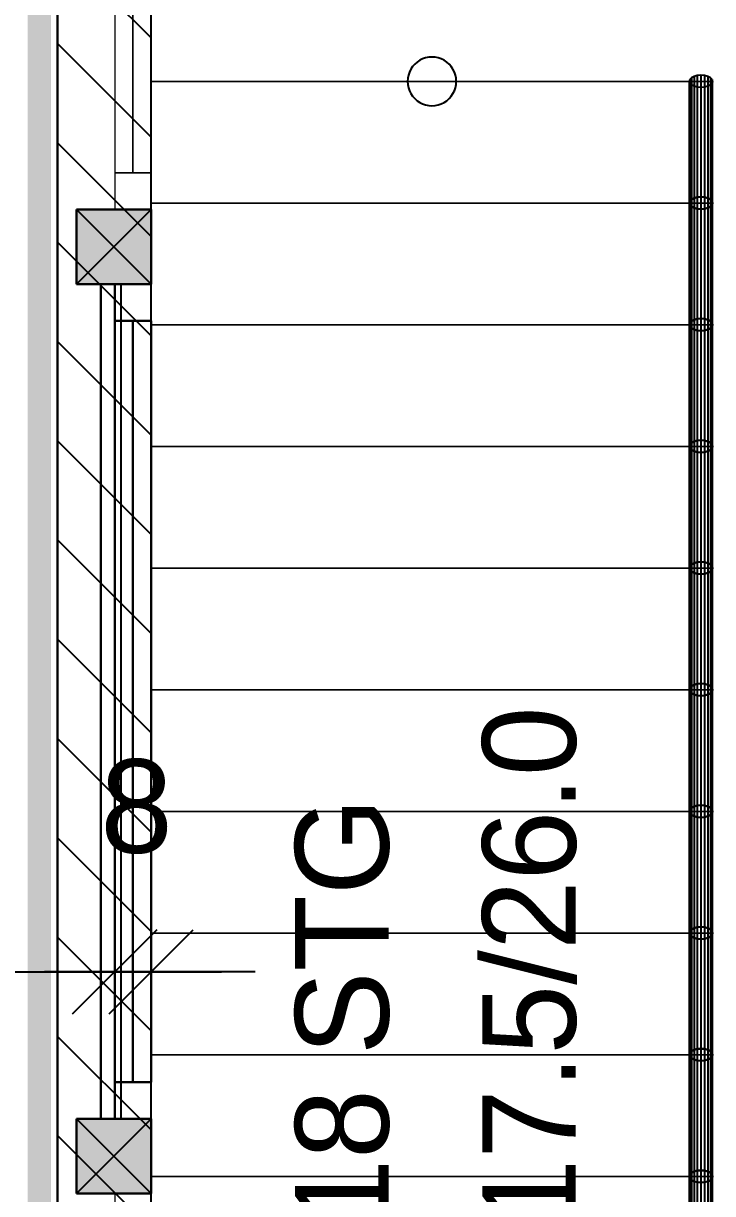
# Model space of a CAD drawing. Extents: x 0 to 756, y -25 to 420.
# Drawn here: x 210.8 to 240.3, y 189.8 to 239.8 of the extents above; entities that cross this region are included whole.
import ezdxf

# ---------------------------------------------------------------- set-up
doc = ezdxf.new("R2010")
doc.units = 0
doc.layers.get('0').update_dxf_attribs({"lineweight": 25})
doc.layers.get('DEFPOINTS').update_dxf_attribs({"lineweight": 25})
doc.layers.add('A_Geschossdecke', color=7, linetype='Continuous', lineweight=25, true_color=0x008080)
for name, color, linetype, lineweight in [('A_Innenwand', 7, 'Continuous', 25), ('FENSTER', 7, 'Continuous', 13), ('FENSTERBANK', 7, 'Continuous', 13), ('H_Heizung', 7, 'Continuous', 25), ('ST_TZE_HOLZ', 7, 'Continuous', 13), ('Standard', 7, 'Continuous', 25), ('TREPPE', 7, 'Continuous', 13), ('WAND_HOLZ_TRAGEND', 7, 'Continuous', 13)]:
    doc.layers.add(name, color=color, linetype=linetype, lineweight=lineweight)
doc.styles.get("Standard").update_dxf_attribs({"font": 'arial.ttf'})

# ---------------------------------------------------------------- blocks, each defined once
blk = doc.blocks.new('Referenz-A0T78OQ1OY')
at = {"layer": 'DEFPOINTS', "color": 0, "linetype": 'Continuous', "lineweight": -2, "ltscale": 0.25}
for p, q in [((216.279, 237.333), (216.279, 237.333)), ((240.279, 237.333), (240.279, 237.333)), ((240.279, 237.333), (240.279, 237.333)), ((240.279, 237.333), (240.279, 237.333)), ((240.279, 237.333), (240.279, 237.333)), ((214.719, 199.275), (214.719, 199.275)), ((214.719, 189.799), (214.719, 189.799)), ((214.719, 189.799), (214.719, 189.799))]:
    blk.add_line(p, q, dxfattribs=at)
at = {"layer": 'DEFPOINTS', "color": 0, "linetype": 'Continuous', "lineweight": 18, "ltscale": 0.18}
for p, q in [((216.279, 231.865), (216.279, 231.865)), ((216.279, 231.865), (216.279, 231.865)), ((216.279, 228.665), (216.279, 228.665)), ((216.279, 228.665), (216.279, 228.665)), ((216.279, 192.999), (216.279, 192.999)), ((216.279, 192.999), (216.279, 192.999)), ((216.279, 189.799), (216.279, 189.799)), ((216.279, 189.799), (216.279, 189.799))]:
    blk.add_line(p, q, dxfattribs=at)
at = {"layer": 'FENSTER', "color": 0, "linetype": 'Continuous', "ltscale": 0.13}
for p, q in [((214.719, 265.533), (214.719, 233.425)), ((214.719, 265.533), (214.719, 233.425)), ((214.719, 265.533), (214.719, 233.425)), ((214.719, 265.533), (214.719, 233.425)), ((216.279, 233.425), (216.279, 265.533)), ((216.279, 265.533), (216.279, 233.425)), ((216.279, 233.425), (216.279, 265.533)), ((216.279, 265.533), (216.279, 233.425)), ((214.719, 245.973), (214.719, 233.425)), ((215.499, 233.425), (215.499, 245.973)), ((215.499, 245.973), (215.499, 233.425)), ((216.279, 233.425), (216.279, 245.973)), ((216.279, 233.425), (214.719, 233.425)), ((214.719, 233.425), (214.719, 231.865)), ((214.719, 233.425), (216.279, 233.425)), ((214.719, 233.425), (214.719, 231.865)), ((216.279, 233.425), (214.719, 233.425)), ((214.719, 233.425), (214.719, 233.425)), ((214.719, 233.425), (214.719, 231.865)), ((216.279, 233.425), (214.719, 233.425)), ((214.719, 233.425), (216.279, 233.425)), ((214.719, 233.425), (214.719, 233.425)), ((216.279, 233.425), (214.719, 233.425)), ((214.719, 233.425), (216.279, 233.425)), ((214.719, 233.425), (214.719, 233.425)), ((216.279, 233.425), (214.719, 233.425)), ((215.499, 233.425), (215.499, 233.425)), ((216.279, 231.865), (216.279, 233.425)), ((216.279, 231.865), (216.279, 233.425)), ((216.279, 233.425), (216.279, 233.425)), ((216.279, 233.425), (216.279, 231.865)), ((216.279, 233.425), (216.279, 233.425)), ((216.279, 233.425), (216.279, 233.425)), ((214.719, 231.865), (216.279, 231.865)), ((214.719, 231.865), (216.279, 231.865)), ((214.719, 231.865), (214.719, 231.865)), ((216.279, 231.865), (214.719, 231.865)), ((216.279, 231.865), (216.279, 231.865))]:
    blk.add_line(p, q, dxfattribs=at)
at = {"layer": 'FENSTER', "color": 0, "lineweight": -2}
for p, q in [((214.719, 228.665), (214.719, 227.105)), ((216.279, 228.665), (214.719, 228.665)), ((216.279, 228.665), (214.719, 228.665)), ((214.719, 228.665), (214.719, 192.999)), ((214.719, 228.665), (214.719, 228.665)), ((214.719, 228.665), (214.719, 192.999)), ((216.279, 228.665), (214.719, 228.665)), ((216.279, 227.105), (216.279, 228.665)), ((216.279, 192.999), (216.279, 228.665)), ((216.279, 228.665), (216.279, 228.665)), ((216.279, 192.999), (216.279, 228.665)), ((214.719, 227.105), (216.279, 227.105)), ((216.279, 227.105), (214.719, 227.105)), ((214.719, 227.105), (214.719, 194.559)), ((214.719, 194.559), (214.719, 227.105)), ((214.719, 227.105), (216.279, 227.105)), ((214.719, 227.105), (214.719, 227.105)), ((215.499, 227.105), (215.499, 194.559)), ((215.499, 194.559), (215.499, 227.105)), ((215.499, 227.105), (215.499, 227.105)), ((216.279, 194.559), (216.279, 227.105)), ((216.279, 227.105), (216.279, 194.559)), ((216.279, 227.105), (216.279, 227.105)), ((214.719, 194.559), (214.719, 192.999)), ((216.279, 194.559), (214.719, 194.559)), ((214.719, 194.559), (216.279, 194.559)), ((214.719, 194.559), (216.279, 194.559)), ((214.719, 194.559), (214.719, 194.559)), ((215.499, 194.559), (215.499, 194.559)), ((216.279, 192.999), (216.279, 194.559)), ((216.279, 194.559), (216.279, 194.559)), ((214.719, 192.999), (216.279, 192.999)), ((214.719, 192.999), (216.279, 192.999)), ((214.719, 192.999), (214.719, 192.999)), ((214.719, 192.999), (216.279, 192.999)), ((216.279, 192.999), (216.279, 192.999))]:
    blk.add_line(p, q, dxfattribs=at)
at = {"layer": 'FENSTER', "color": 0, "lineweight": 18}
for p, q in [((214.719, 227.105), (214.719, 194.559)), ((216.279, 227.105), (214.719, 227.105)), ((216.279, 194.559), (216.279, 227.105)), ((214.719, 194.559), (216.279, 194.559))]:
    blk.add_line(p, q, dxfattribs=at)
at = {"layer": 'FENSTERBANK', "color": 0, "lineweight": -2}
for p, q in [((214.999, 228.665), (214.119, 228.665)), ((214.119, 228.665), (214.119, 192.999)), ((214.119, 192.999), (214.119, 228.665)), ((214.119, 228.665), (214.719, 228.665)), ((214.119, 228.665), (214.119, 228.665)), ((214.119, 228.665), (214.119, 192.999)), ((214.999, 228.665), (214.119, 228.665)), ((214.719, 228.665), (214.119, 228.665)), ((214.119, 228.665), (214.119, 228.665)), ((214.119, 192.999), (214.119, 228.665)), ((214.719, 192.999), (214.719, 228.665)), ((214.719, 228.665), (214.719, 228.665)), ((214.719, 228.665), (214.719, 192.999)), ((214.719, 228.665), (214.999, 228.665)), ((214.719, 228.665), (214.719, 228.665)), ((214.999, 228.665), (214.719, 228.665)), ((214.719, 228.665), (214.719, 192.999)), ((214.719, 192.999), (214.719, 228.665)), ((214.999, 192.999), (214.999, 228.665)), ((214.999, 192.999), (214.999, 228.665)), ((214.999, 228.665), (214.999, 228.665)), ((214.999, 192.999), (214.999, 228.665)), ((214.999, 228.665), (214.999, 228.665)), ((214.999, 192.999), (214.999, 228.665)), ((214.119, 192.999), (214.999, 192.999)), ((214.119, 192.999), (214.119, 192.999)), ((214.119, 192.999), (214.719, 192.999)), ((214.119, 192.999), (214.999, 192.999)), ((214.719, 192.999), (214.119, 192.999)), ((214.119, 192.999), (214.119, 192.999)), ((214.719, 192.999), (214.999, 192.999)), ((214.719, 192.999), (214.719, 192.999)), ((214.719, 192.999), (214.719, 192.999)), ((214.999, 192.999), (214.719, 192.999)), ((214.999, 192.999), (214.999, 192.999)), ((214.999, 192.999), (214.999, 192.999))]:
    blk.add_line(p, q, dxfattribs=at)
at = {"layer": 'FENSTERBANK', "color": 0, "lineweight": 18}
for p, q in [((214.719, 192.999), (214.719, 228.665)), ((214.719, 228.665), (214.719, 192.999))]:
    blk.add_line(p, q, dxfattribs=at)
at = {"layer": 'ST_TZE_HOLZ', "color": 0, "lineweight": -2}
for p, q in [((213.079, 231.865), (213.079, 228.665)), ((216.279, 231.865), (213.079, 231.865)), ((213.079, 231.865), (216.279, 231.865)), ((213.079, 228.665), (213.079, 231.865)), ((213.079, 231.865), (213.079, 231.865)), ((216.279, 228.665), (216.279, 231.865)), ((216.279, 231.865), (216.279, 228.665)), ((216.279, 231.865), (216.279, 231.865)), ((213.079, 228.665), (216.279, 228.665)), ((216.279, 228.665), (213.079, 228.665)), ((213.079, 228.665), (213.079, 228.665)), ((216.279, 228.665), (216.279, 228.665)), ((213.079, 192.999), (213.079, 189.799)), ((216.279, 192.999), (213.079, 192.999)), ((213.079, 192.999), (216.279, 192.999)), ((213.079, 189.799), (213.079, 192.999)), ((213.079, 192.999), (213.079, 192.999)), ((216.279, 189.799), (216.279, 192.999)), ((216.279, 192.999), (216.279, 189.799)), ((216.279, 192.999), (216.279, 192.999)), ((213.079, 189.799), (216.279, 189.799)), ((216.279, 189.799), (213.079, 189.799)), ((213.079, 189.799), (213.079, 189.799)), ((216.279, 189.799), (216.279, 189.799))]:
    blk.add_line(p, q, dxfattribs=at)
at = {"layer": 'ST_TZE_HOLZ', "color": 0, "lineweight": 18}
for points in [[(213.079, 228.665), (216.279, 228.665), (213.079, 231.865)], [(216.279, 228.665), (216.279, 231.865), (213.079, 231.865)], [(213.079, 189.799), (216.279, 189.799), (213.079, 192.999)], [(216.279, 189.799), (216.279, 192.999), (213.079, 192.999)]]:
    blk.add_solid(points, dxfattribs=at)
at = {"layer": 'Standard', "color": 0, "lineweight": -2}
for p, q in [((239.625, 237.58), (239.485, 237.543)), ((239.779, 237.593), (239.625, 237.58)), ((239.625, 237.58), (239.625, 232.38)), ((239.779, 237.593), (239.779, 232.393)), ((239.934, 237.58), (239.779, 237.593)), ((239.934, 237.58), (239.934, 232.38)), ((240.073, 237.543), (239.934, 237.58)), ((239.304, 237.413), (239.279, 237.333)), ((239.279, 237.333), (239.279, 232.133)), ((239.304, 237.253), (239.279, 237.333)), ((239.375, 237.486), (239.304, 237.413)), ((239.304, 237.413), (239.304, 232.213)), ((239.375, 237.18), (239.304, 237.253)), ((239.304, 237.253), (239.304, 232.053)), ((239.485, 237.543), (239.375, 237.486)), ((239.375, 237.486), (239.375, 232.286)), ((239.485, 237.123), (239.375, 237.18)), ((239.375, 237.18), (239.375, 231.98)), ((239.485, 237.543), (239.485, 232.343)), ((239.625, 237.086), (239.485, 237.123)), ((239.485, 237.123), (239.485, 231.923)), ((239.779, 237.073), (239.625, 237.086)), ((239.625, 237.086), (239.625, 231.886)), ((239.934, 237.086), (239.779, 237.073)), ((239.779, 237.073), (239.779, 231.873)), ((240.073, 237.123), (239.934, 237.086)), ((239.934, 237.086), (239.934, 231.886)), ((240.073, 237.543), (240.073, 232.343)), ((240.184, 237.486), (240.073, 237.543)), ((240.184, 237.18), (240.073, 237.123)), ((240.073, 237.123), (240.073, 231.923)), ((240.184, 237.486), (240.184, 232.286)), ((240.255, 237.413), (240.184, 237.486)), ((240.255, 237.253), (240.184, 237.18)), ((240.184, 237.18), (240.184, 231.98)), ((240.255, 237.413), (240.255, 232.213)), ((240.279, 237.333), (240.255, 237.413)), ((240.279, 237.333), (240.255, 237.253)), ((240.255, 237.253), (240.255, 232.053)), ((240.279, 232.133), (240.279, 237.333)), ((239.279, 232.133), (239.304, 232.213)), ((239.304, 232.213), (239.279, 232.133)), ((239.279, 232.133), (239.304, 232.053)), ((239.279, 232.133), (239.279, 226.933)), ((239.304, 232.053), (239.279, 232.133)), ((239.304, 232.213), (239.375, 232.286)), ((239.375, 232.286), (239.304, 232.213)), ((239.304, 232.213), (239.304, 227.013)), ((239.375, 232.286), (239.485, 232.343)), ((239.485, 232.343), (239.375, 232.286)), ((239.375, 232.286), (239.375, 227.086)), ((239.485, 232.343), (239.625, 232.38)), ((239.625, 232.38), (239.485, 232.343)), ((239.485, 232.343), (239.485, 227.143)), ((239.625, 232.38), (239.779, 232.393)), ((239.779, 232.393), (239.625, 232.38)), ((239.625, 232.38), (239.625, 227.18)), ((239.779, 232.393), (239.934, 232.38)), ((239.779, 232.393), (239.779, 227.193)), ((239.934, 232.38), (239.779, 232.393)), ((239.934, 232.38), (240.073, 232.343)), ((239.934, 232.38), (239.934, 227.18)), ((240.073, 232.343), (239.934, 232.38)), ((240.073, 232.343), (240.184, 232.286)), ((240.073, 232.343), (240.073, 227.143)), ((240.184, 232.286), (240.073, 232.343)), ((240.184, 232.286), (240.255, 232.213)), ((240.184, 232.286), (240.184, 227.086)), ((240.255, 232.213), (240.184, 232.286)), ((240.255, 232.213), (240.279, 232.133)), ((240.255, 232.213), (240.255, 227.013)), ((240.279, 232.133), (240.255, 232.213)), ((240.255, 232.053), (240.279, 232.133)), ((240.279, 232.133), (240.255, 232.053)), ((240.279, 226.933), (240.279, 232.133)), ((213.079, 231.865), (216.279, 228.665)), ((216.279, 231.865), (213.079, 228.665)), ((216.279, 228.665), (216.279, 231.865)), ((239.304, 232.053), (239.375, 231.98)), ((239.375, 231.98), (239.304, 232.053)), ((239.304, 232.053), (239.304, 226.853)), ((239.375, 231.98), (239.485, 231.923)), ((239.485, 231.923), (239.375, 231.98)), ((239.375, 231.98), (239.375, 226.78)), ((239.485, 231.923), (239.625, 231.886)), ((239.625, 231.886), (239.485, 231.923)), ((239.485, 231.923), (239.485, 226.723)), ((239.625, 231.886), (239.779, 231.873)), ((239.779, 231.873), (239.625, 231.886)), ((239.625, 231.886), (239.625, 226.686)), ((239.779, 231.873), (239.934, 231.886)), ((239.934, 231.886), (239.779, 231.873)), ((239.779, 231.873), (239.779, 226.673)), ((239.934, 231.886), (240.073, 231.923)), ((240.073, 231.923), (239.934, 231.886)), ((239.934, 231.886), (239.934, 226.686)), ((240.073, 231.923), (240.184, 231.98)), ((240.184, 231.98), (240.073, 231.923)), ((240.073, 231.923), (240.073, 226.723)), ((240.184, 231.98), (240.255, 232.053)), ((240.255, 232.053), (240.184, 231.98)), ((240.184, 231.98), (240.184, 226.78)), ((240.255, 232.053), (240.255, 226.853)), ((239.304, 227.013), (239.375, 227.086)), ((239.375, 227.086), (239.304, 227.013)), ((239.375, 227.086), (239.485, 227.143)), ((239.485, 227.143), (239.375, 227.086)), ((239.375, 227.086), (239.375, 221.886)), ((239.485, 227.143), (239.625, 227.18)), ((239.625, 227.18), (239.485, 227.143)), ((239.485, 227.143), (239.485, 221.943)), ((239.625, 227.18), (239.779, 227.193)), ((239.779, 227.193), (239.625, 227.18)), ((239.625, 227.18), (239.625, 221.98)), ((239.779, 227.193), (239.934, 227.18)), ((239.779, 227.193), (239.779, 221.993)), ((239.934, 227.18), (239.779, 227.193)), ((239.934, 227.18), (240.073, 227.143)), ((239.934, 227.18), (239.934, 221.98)), ((240.073, 227.143), (239.934, 227.18)), ((240.073, 227.143), (240.184, 227.086)), ((240.073, 227.143), (240.073, 221.943)), ((240.184, 227.086), (240.073, 227.143)), ((240.184, 227.086), (240.255, 227.013)), ((240.184, 227.086), (240.184, 221.886)), ((240.255, 227.013), (240.184, 227.086)), ((239.279, 226.933), (239.304, 227.013)), ((239.304, 227.013), (239.279, 226.933)), ((239.279, 226.933), (239.304, 226.853)), ((239.279, 226.933), (239.279, 221.733)), ((239.304, 226.853), (239.279, 226.933)), ((239.304, 227.013), (239.304, 221.813)), ((239.304, 226.853), (239.375, 226.78)), ((239.375, 226.78), (239.304, 226.853)), ((239.304, 226.853), (239.304, 221.653)), ((239.375, 226.78), (239.485, 226.723)), ((239.485, 226.723), (239.375, 226.78)), ((239.375, 226.78), (239.375, 221.58)), ((239.485, 226.723), (239.625, 226.686)), ((239.625, 226.686), (239.485, 226.723)), ((239.485, 226.723), (239.485, 221.523)), ((239.625, 226.686), (239.779, 226.673)), ((239.779, 226.673), (239.625, 226.686)), ((239.625, 226.686), (239.625, 221.486)), ((239.779, 226.673), (239.934, 226.686)), ((239.934, 226.686), (239.779, 226.673)), ((239.779, 226.673), (239.779, 221.473)), ((239.934, 226.686), (240.073, 226.723)), ((240.073, 226.723), (239.934, 226.686)), ((239.934, 226.686), (239.934, 221.486)), ((240.073, 226.723), (240.184, 226.78)), ((240.184, 226.78), (240.073, 226.723)), ((240.073, 226.723), (240.073, 221.523)), ((240.184, 226.78), (240.255, 226.853)), ((240.255, 226.853), (240.184, 226.78)), ((240.184, 226.78), (240.184, 221.58)), ((240.255, 227.013), (240.279, 226.933)), ((240.255, 227.013), (240.255, 221.813)), ((240.279, 226.933), (240.255, 227.013)), ((240.255, 226.853), (240.279, 226.933)), ((240.279, 226.933), (240.255, 226.853)), ((240.255, 226.853), (240.255, 221.653)), ((240.279, 221.733), (240.279, 226.933)), ((239.279, 221.733), (239.304, 221.813)), ((239.304, 221.813), (239.279, 221.733)), ((239.279, 221.733), (239.304, 221.653)), ((239.279, 221.733), (239.279, 216.533)), ((239.304, 221.653), (239.279, 221.733)), ((239.304, 221.813), (239.375, 221.886)), ((239.375, 221.886), (239.304, 221.813)), ((239.304, 221.813), (239.304, 216.613)), ((239.304, 221.653), (239.375, 221.58)), ((239.375, 221.58), (239.304, 221.653)), ((239.304, 221.653), (239.304, 216.453)), ((239.375, 221.886), (239.485, 221.943)), ((239.485, 221.943), (239.375, 221.886)), ((239.375, 221.886), (239.375, 216.686)), ((239.375, 221.58), (239.485, 221.523)), ((239.485, 221.523), (239.375, 221.58)), ((239.375, 221.58), (239.375, 216.38)), ((239.485, 221.943), (239.625, 221.98)), ((239.625, 221.98), (239.485, 221.943)), ((239.485, 221.943), (239.485, 216.743)), ((239.625, 221.98), (239.779, 221.993)), ((239.779, 221.993), (239.625, 221.98)), ((239.625, 221.98), (239.625, 216.78)), ((239.779, 221.993), (239.934, 221.98)), ((239.779, 221.993), (239.779, 216.793)), ((239.934, 221.98), (239.779, 221.993)), ((239.934, 221.98), (240.073, 221.943)), ((239.934, 221.98), (239.934, 216.78)), ((240.073, 221.943), (239.934, 221.98)), ((240.073, 221.943), (240.184, 221.886)), ((240.073, 221.943), (240.073, 216.743)), ((240.184, 221.886), (240.073, 221.943)), ((240.073, 221.523), (240.184, 221.58)), ((240.184, 221.58), (240.073, 221.523)), ((240.184, 221.886), (240.255, 221.813)), ((240.184, 221.886), (240.184, 216.686)), ((240.255, 221.813), (240.184, 221.886)), ((240.184, 221.58), (240.255, 221.653)), ((240.255, 221.653), (240.184, 221.58)), ((240.184, 221.58), (240.184, 216.38)), ((240.255, 221.813), (240.279, 221.733)), ((240.255, 221.813), (240.255, 216.613)), ((240.279, 221.733), (240.255, 221.813)), ((240.255, 221.653), (240.279, 221.733)), ((240.279, 221.733), (240.255, 221.653)), ((240.255, 221.653), (240.255, 216.453)), ((240.279, 216.533), (240.279, 221.733)), ((239.485, 221.523), (239.625, 221.486)), ((239.625, 221.486), (239.485, 221.523)), ((239.485, 221.523), (239.485, 216.323)), ((239.625, 221.486), (239.779, 221.473)), ((239.779, 221.473), (239.625, 221.486)), ((239.625, 221.486), (239.625, 216.286)), ((239.779, 221.473), (239.934, 221.486)), ((239.934, 221.486), (239.779, 221.473)), ((239.779, 221.473), (239.779, 216.273)), ((239.934, 221.486), (240.073, 221.523)), ((240.073, 221.523), (239.934, 221.486)), ((239.934, 221.486), (239.934, 216.286)), ((240.073, 221.523), (240.073, 216.323)), ((239.279, 216.533), (239.304, 216.613)), ((239.304, 216.613), (239.279, 216.533)), ((239.304, 216.613), (239.375, 216.686)), ((239.375, 216.686), (239.304, 216.613)), ((239.304, 216.613), (239.304, 211.413)), ((239.375, 216.686), (239.485, 216.743)), ((239.485, 216.743), (239.375, 216.686)), ((239.375, 216.686), (239.375, 211.486)), ((239.485, 216.743), (239.625, 216.78)), ((239.625, 216.78), (239.485, 216.743)), ((239.485, 216.743), (239.485, 211.543)), ((239.625, 216.78), (239.779, 216.793)), ((239.779, 216.793), (239.625, 216.78)), ((239.625, 216.78), (239.625, 211.58)), ((239.779, 216.793), (239.934, 216.78)), ((239.779, 216.793), (239.779, 211.593)), ((239.934, 216.78), (239.779, 216.793)), ((239.934, 216.78), (240.073, 216.743)), ((239.934, 216.78), (239.934, 211.58)), ((240.073, 216.743), (239.934, 216.78)), ((240.073, 216.743), (240.184, 216.686)), ((240.073, 216.743), (240.073, 211.543)), ((240.184, 216.686), (240.073, 216.743)), ((240.184, 216.686), (240.255, 216.613)), ((240.184, 216.686), (240.184, 211.486)), ((240.255, 216.613), (240.184, 216.686)), ((240.255, 216.613), (240.279, 216.533)), ((240.255, 216.613), (240.255, 211.413)), ((240.279, 216.533), (240.255, 216.613)), ((239.279, 216.533), (239.304, 216.453)), ((239.279, 216.533), (239.279, 211.333)), ((239.304, 216.453), (239.279, 216.533)), ((239.304, 216.453), (239.375, 216.38)), ((239.375, 216.38), (239.304, 216.453)), ((239.304, 216.453), (239.304, 211.253)), ((239.375, 216.38), (239.485, 216.323)), ((239.485, 216.323), (239.375, 216.38)), ((239.375, 216.38), (239.375, 211.18)), ((239.485, 216.323), (239.625, 216.286)), ((239.625, 216.286), (239.485, 216.323)), ((239.485, 216.323), (239.485, 211.123)), ((239.625, 216.286), (239.779, 216.273)), ((239.779, 216.273), (239.625, 216.286)), ((239.625, 216.286), (239.625, 211.086)), ((239.779, 216.273), (239.934, 216.286)), ((239.934, 216.286), (239.779, 216.273)), ((239.779, 216.273), (239.779, 211.073)), ((239.934, 216.286), (240.073, 216.323)), ((240.073, 216.323), (239.934, 216.286)), ((239.934, 216.286), (239.934, 211.086)), ((240.073, 216.323), (240.184, 216.38)), ((240.184, 216.38), (240.073, 216.323)), ((240.073, 216.323), (240.073, 211.123)), ((240.184, 216.38), (240.255, 216.453)), ((240.255, 216.453), (240.184, 216.38)), ((240.184, 216.38), (240.184, 211.18)), ((240.255, 216.453), (240.279, 216.533)), ((240.279, 216.533), (240.255, 216.453)), ((240.255, 216.453), (240.255, 211.253)), ((240.279, 211.333), (240.279, 216.533)), ((239.485, 211.543), (239.625, 211.58)), ((239.625, 211.58), (239.485, 211.543)), ((239.625, 211.58), (239.779, 211.593)), ((239.779, 211.593), (239.625, 211.58)), ((239.625, 211.58), (239.625, 206.38)), ((239.779, 211.593), (239.934, 211.58)), ((239.779, 211.593), (239.779, 206.393)), ((239.934, 211.58), (239.779, 211.593)), ((239.934, 211.58), (240.073, 211.543)), ((239.934, 211.58), (239.934, 206.38)), ((240.073, 211.543), (239.934, 211.58)), ((239.279, 211.333), (239.304, 211.413)), ((239.304, 211.413), (239.279, 211.333)), ((239.279, 211.333), (239.304, 211.253)), ((239.279, 211.333), (239.279, 206.133)), ((239.304, 211.253), (239.279, 211.333)), ((239.304, 211.413), (239.375, 211.486)), ((239.375, 211.486), (239.304, 211.413)), ((239.304, 211.413), (239.304, 206.213)), ((239.304, 211.253), (239.375, 211.18)), ((239.375, 211.18), (239.304, 211.253)), ((239.304, 211.253), (239.304, 206.053)), ((239.375, 211.486), (239.485, 211.543)), ((239.485, 211.543), (239.375, 211.486)), ((239.375, 211.486), (239.375, 206.286)), ((239.375, 211.18), (239.485, 211.123)), ((239.485, 211.123), (239.375, 211.18)), ((239.375, 211.18), (239.375, 205.98)), ((239.485, 211.543), (239.485, 206.343)), ((239.485, 211.123), (239.625, 211.086)), ((239.625, 211.086), (239.485, 211.123)), ((239.485, 211.123), (239.485, 205.923)), ((239.625, 211.086), (239.779, 211.073)), ((239.779, 211.073), (239.625, 211.086)), ((239.625, 211.086), (239.625, 205.886)), ((239.779, 211.073), (239.934, 211.086)), ((239.934, 211.086), (239.779, 211.073)), ((239.779, 211.073), (239.779, 205.873)), ((239.934, 211.086), (240.073, 211.123)), ((240.073, 211.123), (239.934, 211.086)), ((239.934, 211.086), (239.934, 205.886)), ((240.073, 211.543), (240.184, 211.486)), ((240.073, 211.543), (240.073, 206.343)), ((240.184, 211.486), (240.073, 211.543)), ((240.073, 211.123), (240.184, 211.18)), ((240.184, 211.18), (240.073, 211.123)), ((240.073, 211.123), (240.073, 205.923)), ((240.184, 211.486), (240.255, 211.413)), ((240.184, 211.486), (240.184, 206.286)), ((240.255, 211.413), (240.184, 211.486)), ((240.184, 211.18), (240.255, 211.253)), ((240.255, 211.253), (240.184, 211.18)), ((240.184, 211.18), (240.184, 205.98)), ((240.255, 211.413), (240.279, 211.333)), ((240.255, 211.413), (240.255, 206.213)), ((240.279, 211.333), (240.255, 211.413)), ((240.255, 211.253), (240.279, 211.333)), ((240.279, 211.333), (240.255, 211.253)), ((240.255, 211.253), (240.255, 206.053)), ((240.279, 206.133), (240.279, 211.333)), ((239.279, 206.133), (239.304, 206.213)), ((239.304, 206.213), (239.279, 206.133)), ((239.279, 206.133), (239.304, 206.053)), ((239.279, 206.133), (239.279, 200.933)), ((239.304, 206.053), (239.279, 206.133)), ((239.304, 206.213), (239.375, 206.286)), ((239.375, 206.286), (239.304, 206.213)), ((239.304, 206.213), (239.304, 201.013)), ((239.304, 206.053), (239.375, 205.98)), ((239.375, 205.98), (239.304, 206.053)), ((239.304, 206.053), (239.304, 200.853)), ((239.375, 206.286), (239.485, 206.343)), ((239.485, 206.343), (239.375, 206.286)), ((239.375, 206.286), (239.375, 201.086)), ((239.485, 206.343), (239.625, 206.38)), ((239.625, 206.38), (239.485, 206.343)), ((239.485, 206.343), (239.485, 201.143)), ((239.625, 206.38), (239.779, 206.393)), ((239.779, 206.393), (239.625, 206.38)), ((239.625, 206.38), (239.625, 201.18)), ((239.779, 206.393), (239.934, 206.38)), ((239.779, 206.393), (239.779, 201.193)), ((239.934, 206.38), (239.779, 206.393)), ((239.934, 206.38), (240.073, 206.343)), ((239.934, 206.38), (239.934, 201.18)), ((240.073, 206.343), (239.934, 206.38)), ((240.073, 206.343), (240.184, 206.286)), ((240.073, 206.343), (240.073, 201.143)), ((240.184, 206.286), (240.073, 206.343)), ((240.184, 206.286), (240.255, 206.213)), ((240.184, 206.286), (240.184, 201.086)), ((240.255, 206.213), (240.184, 206.286)), ((240.184, 205.98), (240.255, 206.053)), ((240.255, 206.053), (240.184, 205.98)), ((240.255, 206.213), (240.279, 206.133)), ((240.255, 206.213), (240.255, 201.013)), ((240.279, 206.133), (240.255, 206.213)), ((240.255, 206.053), (240.279, 206.133)), ((240.279, 206.133), (240.255, 206.053)), ((240.255, 206.053), (240.255, 200.853)), ((240.279, 200.933), (240.279, 206.133)), ((239.375, 205.98), (239.485, 205.923)), ((239.485, 205.923), (239.375, 205.98)), ((239.375, 205.98), (239.375, 200.78)), ((239.485, 205.923), (239.625, 205.886)), ((239.625, 205.886), (239.485, 205.923)), ((239.485, 205.923), (239.485, 200.723)), ((239.625, 205.886), (239.779, 205.873)), ((239.779, 205.873), (239.625, 205.886)), ((239.625, 205.886), (239.625, 200.686)), ((239.779, 205.873), (239.934, 205.886)), ((239.934, 205.886), (239.779, 205.873)), ((239.779, 205.873), (239.779, 200.673)), ((239.934, 205.886), (240.073, 205.923)), ((240.073, 205.923), (239.934, 205.886)), ((239.934, 205.886), (239.934, 200.686)), ((240.073, 205.923), (240.184, 205.98)), ((240.184, 205.98), (240.073, 205.923)), ((240.073, 205.923), (240.073, 200.723)), ((240.184, 205.98), (240.184, 200.78)), ((214.719, 196.275), (214.719, 202.275)), ((214.719, 202.275), (214.719, 196.275)), ((216.279, 196.275), (216.279, 202.275)), ((212.919, 197.475), (216.519, 201.075)), ((216.519, 201.075), (212.919, 197.475)), ((214.479, 197.475), (218.079, 201.075)), ((239.304, 201.013), (239.375, 201.086)), ((239.375, 201.086), (239.304, 201.013)), ((239.375, 201.086), (239.485, 201.143)), ((239.485, 201.143), (239.375, 201.086)), ((239.375, 201.086), (239.375, 195.886)), ((239.485, 201.143), (239.625, 201.18)), ((239.625, 201.18), (239.485, 201.143)), ((239.485, 201.143), (239.485, 195.943)), ((239.625, 201.18), (239.779, 201.193)), ((239.779, 201.193), (239.625, 201.18)), ((239.625, 201.18), (239.625, 195.98)), ((239.779, 201.193), (239.934, 201.18)), ((239.779, 201.193), (239.779, 195.993)), ((239.934, 201.18), (239.779, 201.193)), ((239.934, 201.18), (240.073, 201.143)), ((239.934, 201.18), (239.934, 195.98)), ((240.073, 201.143), (239.934, 201.18)), ((240.073, 201.143), (240.184, 201.086)), ((240.073, 201.143), (240.073, 195.943)), ((240.184, 201.086), (240.073, 201.143)), ((240.184, 201.086), (240.255, 201.013)), ((240.184, 201.086), (240.184, 195.886)), ((240.255, 201.013), (240.184, 201.086)), ((239.279, 200.933), (239.304, 201.013)), ((239.304, 201.013), (239.279, 200.933)), ((239.279, 200.933), (239.304, 200.853)), ((239.279, 200.933), (239.279, 195.733)), ((239.304, 200.853), (239.279, 200.933)), ((239.304, 201.013), (239.304, 195.813)), ((239.304, 200.853), (239.375, 200.78)), ((239.375, 200.78), (239.304, 200.853)), ((239.304, 200.853), (239.304, 195.653)), ((239.375, 200.78), (239.485, 200.723)), ((239.485, 200.723), (239.375, 200.78)), ((239.375, 200.78), (239.375, 195.58)), ((239.485, 200.723), (239.625, 200.686)), ((239.625, 200.686), (239.485, 200.723)), ((239.485, 200.723), (239.485, 195.523)), ((239.625, 200.686), (239.779, 200.673)), ((239.779, 200.673), (239.625, 200.686)), ((239.625, 200.686), (239.625, 195.486)), ((239.779, 200.673), (239.934, 200.686)), ((239.934, 200.686), (239.779, 200.673)), ((239.779, 200.673), (239.779, 195.473)), ((239.934, 200.686), (240.073, 200.723)), ((240.073, 200.723), (239.934, 200.686)), ((239.934, 200.686), (239.934, 195.486)), ((240.073, 200.723), (240.184, 200.78)), ((240.184, 200.78), (240.073, 200.723)), ((240.073, 200.723), (240.073, 195.523)), ((240.184, 200.78), (240.255, 200.853)), ((240.255, 200.853), (240.184, 200.78)), ((240.184, 200.78), (240.184, 195.58)), ((240.255, 201.013), (240.279, 200.933)), ((240.255, 201.013), (240.255, 195.813)), ((240.279, 200.933), (240.255, 201.013)), ((240.255, 200.853), (240.279, 200.933)), ((240.279, 200.933), (240.255, 200.853)), ((240.255, 200.853), (240.255, 195.653)), ((240.279, 195.733), (240.279, 200.933)), ((207.262, 199.275), (214.719, 199.275)), ((208.719, 199.275), (217.719, 199.275)), ((210.279, 199.275), (219.279, 199.275)), ((220.719, 199.275), (211.719, 199.275)), ((214.719, 199.275), (216.279, 199.275)), ((239.279, 195.733), (239.304, 195.813)), ((239.304, 195.813), (239.279, 195.733)), ((239.279, 195.733), (239.304, 195.653)), ((239.279, 195.733), (239.279, 190.533)), ((239.304, 195.653), (239.279, 195.733)), ((239.304, 195.813), (239.375, 195.886)), ((239.375, 195.886), (239.304, 195.813)), ((239.304, 195.813), (239.304, 190.613)), ((239.304, 195.653), (239.375, 195.58)), ((239.375, 195.58), (239.304, 195.653)), ((239.304, 195.653), (239.304, 190.453)), ((239.375, 195.886), (239.485, 195.943)), ((239.485, 195.943), (239.375, 195.886)), ((239.375, 195.886), (239.375, 190.686)), ((239.375, 195.58), (239.485, 195.523)), ((239.485, 195.523), (239.375, 195.58)), ((239.375, 195.58), (239.375, 190.38)), ((239.485, 195.943), (239.625, 195.98)), ((239.625, 195.98), (239.485, 195.943)), ((239.485, 195.943), (239.485, 190.743)), ((239.625, 195.98), (239.779, 195.993)), ((239.779, 195.993), (239.625, 195.98)), ((239.625, 195.98), (239.625, 190.78)), ((239.779, 195.993), (239.934, 195.98)), ((239.779, 195.993), (239.779, 190.793)), ((239.934, 195.98), (239.779, 195.993)), ((239.934, 195.98), (240.073, 195.943)), ((239.934, 195.98), (239.934, 190.78)), ((240.073, 195.943), (239.934, 195.98)), ((240.073, 195.943), (240.184, 195.886)), ((240.073, 195.943), (240.073, 190.743)), ((240.184, 195.886), (240.073, 195.943)), ((240.073, 195.523), (240.184, 195.58)), ((240.184, 195.58), (240.073, 195.523)), ((240.184, 195.886), (240.255, 195.813)), ((240.184, 195.886), (240.184, 190.686)), ((240.255, 195.813), (240.184, 195.886)), ((240.184, 195.58), (240.255, 195.653)), ((240.255, 195.653), (240.184, 195.58)), ((240.184, 195.58), (240.184, 190.38)), ((240.255, 195.813), (240.279, 195.733)), ((240.255, 195.813), (240.255, 190.613)), ((240.279, 195.733), (240.255, 195.813)), ((240.255, 195.653), (240.279, 195.733)), ((240.279, 195.733), (240.255, 195.653)), ((240.255, 195.653), (240.255, 190.453)), ((240.279, 190.533), (240.279, 195.733)), ((239.485, 195.523), (239.625, 195.486)), ((239.625, 195.486), (239.485, 195.523)), ((239.485, 195.523), (239.485, 190.323)), ((239.625, 195.486), (239.779, 195.473)), ((239.779, 195.473), (239.625, 195.486)), ((239.625, 195.486), (239.625, 190.286)), ((239.779, 195.473), (239.934, 195.486)), ((239.934, 195.486), (239.779, 195.473)), ((239.779, 195.473), (239.779, 190.273)), ((239.934, 195.486), (240.073, 195.523)), ((240.073, 195.523), (239.934, 195.486)), ((239.934, 195.486), (239.934, 190.286)), ((240.073, 195.523), (240.073, 190.323)), ((213.079, 192.999), (216.279, 189.799)), ((216.279, 192.999), (213.079, 189.799)), ((216.279, 189.799), (216.279, 192.999)), ((239.279, 190.533), (239.304, 190.613)), ((239.304, 190.613), (239.279, 190.533)), ((239.304, 190.613), (239.375, 190.686)), ((239.375, 190.686), (239.304, 190.613)), ((239.304, 190.613), (239.304, 185.413)), ((239.375, 190.686), (239.485, 190.743)), ((239.485, 190.743), (239.375, 190.686)), ((239.375, 190.686), (239.375, 185.486)), ((239.485, 190.743), (239.625, 190.78)), ((239.625, 190.78), (239.485, 190.743)), ((239.485, 190.743), (239.485, 185.543)), ((239.625, 190.78), (239.779, 190.793)), ((239.779, 190.793), (239.625, 190.78)), ((239.625, 190.78), (239.625, 185.58)), ((239.779, 190.793), (239.934, 190.78)), ((239.779, 190.793), (239.779, 185.593)), ((239.934, 190.78), (239.779, 190.793)), ((239.934, 190.78), (240.073, 190.743)), ((239.934, 190.78), (239.934, 185.58)), ((240.073, 190.743), (239.934, 190.78)), ((240.073, 190.743), (240.184, 190.686)), ((240.073, 190.743), (240.073, 185.543)), ((240.184, 190.686), (240.073, 190.743)), ((240.184, 190.686), (240.255, 190.613)), ((240.184, 190.686), (240.184, 185.486)), ((240.255, 190.613), (240.184, 190.686)), ((240.255, 190.613), (240.279, 190.533)), ((240.255, 190.613), (240.255, 185.413)), ((240.279, 190.533), (240.255, 190.613)), ((239.279, 190.533), (239.304, 190.453)), ((239.279, 190.533), (239.279, 185.333)), ((239.304, 190.453), (239.279, 190.533)), ((239.304, 190.453), (239.375, 190.38)), ((239.375, 190.38), (239.304, 190.453)), ((239.304, 190.453), (239.304, 185.253)), ((239.375, 190.38), (239.485, 190.323)), ((239.485, 190.323), (239.375, 190.38)), ((239.375, 190.38), (239.375, 185.18)), ((239.485, 190.323), (239.625, 190.286)), ((239.625, 190.286), (239.485, 190.323)), ((239.485, 190.323), (239.485, 185.123)), ((239.625, 190.286), (239.779, 190.273)), ((239.779, 190.273), (239.625, 190.286)), ((239.625, 190.286), (239.625, 185.086)), ((239.779, 190.273), (239.934, 190.286)), ((239.934, 190.286), (239.779, 190.273)), ((239.779, 190.273), (239.779, 185.073)), ((239.934, 190.286), (240.073, 190.323)), ((240.073, 190.323), (239.934, 190.286)), ((239.934, 190.286), (239.934, 185.086)), ((240.073, 190.323), (240.184, 190.38)), ((240.184, 190.38), (240.073, 190.323)), ((240.073, 190.323), (240.073, 185.123)), ((240.184, 190.38), (240.255, 190.453)), ((240.255, 190.453), (240.184, 190.38)), ((240.184, 190.38), (240.184, 185.18)), ((240.255, 190.453), (240.279, 190.533)), ((240.279, 190.533), (240.255, 190.453)), ((240.255, 190.453), (240.255, 185.253)), ((240.279, 185.333), (240.279, 190.533))]:
    blk.add_line(p, q, dxfattribs=at)
at = {"layer": 'TREPPE', "color": 0, "lineweight": -2}
for p, q in [((227.544, 238.068), (227.454, 237.966)), ((227.646, 238.158), (227.544, 238.068)), ((227.759, 238.234), (227.646, 238.158)), ((227.881, 238.294), (227.759, 238.234)), ((228.01, 238.338), (227.881, 238.294)), ((228.143, 238.364), (228.01, 238.338)), ((228.279, 238.373), (228.143, 238.364)), ((228.415, 238.364), (228.279, 238.373)), ((228.548, 238.338), (228.415, 238.364)), ((228.677, 238.294), (228.548, 238.338)), ((228.799, 238.234), (228.677, 238.294)), ((228.912, 238.158), (228.799, 238.234)), ((229.015, 238.068), (228.912, 238.158)), ((229.104, 237.966), (229.015, 238.068)), ((227.275, 237.602), (227.248, 237.469)), ((227.318, 237.731), (227.275, 237.602)), ((227.379, 237.853), (227.318, 237.731)), ((227.454, 237.966), (227.379, 237.853)), ((229.18, 237.853), (229.104, 237.966)), ((229.24, 237.731), (229.18, 237.853)), ((229.284, 237.602), (229.24, 237.731)), ((229.31, 237.469), (229.284, 237.602)), ((227.248, 237.469), (227.239, 237.333)), ((227.239, 237.333), (227.248, 237.197)), ((227.248, 237.197), (227.275, 237.064)), ((227.275, 237.064), (227.318, 236.935)), ((229.24, 236.935), (229.284, 237.064)), ((229.284, 237.064), (229.31, 237.197)), ((229.319, 237.333), (229.31, 237.469)), ((229.31, 237.197), (229.319, 237.333)), ((227.318, 236.935), (227.379, 236.813)), ((227.379, 236.813), (227.454, 236.7)), ((227.454, 236.7), (227.544, 236.598)), ((227.544, 236.598), (227.646, 236.508)), ((228.912, 236.508), (229.015, 236.598)), ((229.015, 236.598), (229.104, 236.7)), ((229.104, 236.7), (229.18, 236.813)), ((229.18, 236.813), (229.24, 236.935)), ((227.646, 236.508), (227.759, 236.432)), ((227.759, 236.432), (227.881, 236.372)), ((227.881, 236.372), (228.01, 236.328)), ((228.01, 236.328), (228.143, 236.302)), ((228.143, 236.302), (228.279, 236.293)), ((228.279, 236.293), (228.415, 236.302)), ((228.415, 236.302), (228.548, 236.328)), ((228.548, 236.328), (228.677, 236.372)), ((228.677, 236.372), (228.799, 236.432)), ((228.799, 236.432), (228.912, 236.508))]:
    blk.add_line(p, q, dxfattribs=at)
at = {"layer": 'TREPPE', "color": 0}
for p, q in [((240.279, 237.333), (216.279, 237.333)), ((216.279, 237.333), (216.279, 232.133)), ((216.279, 232.133), (216.279, 237.333)), ((216.279, 237.333), (240.279, 237.333)), ((216.279, 237.333), (216.279, 237.333)), ((240.279, 232.133), (240.279, 237.333)), ((240.279, 237.333), (240.279, 232.133)), ((240.279, 237.333), (240.279, 237.333)), ((240.279, 232.133), (216.279, 232.133)), ((216.279, 232.133), (216.279, 226.933)), ((216.279, 226.933), (216.279, 232.133)), ((216.279, 232.133), (240.279, 232.133)), ((216.279, 232.133), (216.279, 232.133)), ((216.279, 232.133), (240.279, 232.133)), ((240.279, 232.133), (216.279, 232.133)), ((216.279, 232.133), (216.279, 232.133)), ((240.279, 226.933), (240.279, 232.133)), ((240.279, 232.133), (240.279, 226.933)), ((240.279, 232.133), (240.279, 232.133)), ((240.279, 232.133), (240.279, 232.133)), ((240.279, 226.933), (216.279, 226.933)), ((216.279, 226.933), (216.279, 221.733)), ((216.279, 221.733), (216.279, 226.933)), ((216.279, 226.933), (240.279, 226.933)), ((216.279, 226.933), (216.279, 226.933)), ((216.279, 226.933), (240.279, 226.933)), ((240.279, 226.933), (216.279, 226.933)), ((216.279, 226.933), (216.279, 226.933)), ((240.279, 221.733), (240.279, 226.933)), ((240.279, 226.933), (240.279, 221.733)), ((240.279, 226.933), (240.279, 226.933)), ((240.279, 226.933), (240.279, 226.933)), ((240.279, 221.733), (216.279, 221.733)), ((216.279, 221.733), (216.279, 216.533)), ((216.279, 216.533), (216.279, 221.733)), ((216.279, 221.733), (240.279, 221.733)), ((216.279, 221.733), (216.279, 221.733)), ((216.279, 221.733), (240.279, 221.733)), ((240.279, 221.733), (216.279, 221.733)), ((216.279, 221.733), (216.279, 221.733)), ((240.279, 216.533), (240.279, 221.733)), ((240.279, 221.733), (240.279, 216.533)), ((240.279, 221.733), (240.279, 221.733)), ((240.279, 221.733), (240.279, 221.733)), ((240.279, 216.533), (216.279, 216.533)), ((216.279, 216.533), (216.279, 211.333)), ((216.279, 211.333), (216.279, 216.533)), ((216.279, 216.533), (240.279, 216.533)), ((216.279, 216.533), (216.279, 216.533)), ((216.279, 216.533), (240.279, 216.533)), ((240.279, 216.533), (216.279, 216.533)), ((216.279, 216.533), (216.279, 216.533)), ((240.279, 211.333), (240.279, 216.533)), ((240.279, 216.533), (240.279, 211.333)), ((240.279, 216.533), (240.279, 216.533)), ((240.279, 216.533), (240.279, 216.533)), ((240.279, 211.333), (216.279, 211.333)), ((216.279, 211.333), (216.279, 206.133)), ((216.279, 206.133), (216.279, 211.333)), ((216.279, 211.333), (240.279, 211.333)), ((216.279, 211.333), (216.279, 211.333)), ((216.279, 211.333), (240.279, 211.333)), ((240.279, 211.333), (216.279, 211.333)), ((216.279, 211.333), (216.279, 211.333)), ((240.279, 206.133), (240.279, 211.333)), ((240.279, 211.333), (240.279, 206.133)), ((240.279, 211.333), (240.279, 211.333)), ((240.279, 211.333), (240.279, 211.333)), ((240.279, 206.133), (216.279, 206.133)), ((216.279, 206.133), (216.279, 200.933)), ((216.279, 200.933), (216.279, 206.133)), ((216.279, 206.133), (240.279, 206.133)), ((216.279, 206.133), (216.279, 206.133)), ((216.279, 206.133), (240.279, 206.133)), ((240.279, 206.133), (216.279, 206.133)), ((216.279, 206.133), (216.279, 206.133)), ((240.279, 200.933), (240.279, 206.133)), ((240.279, 206.133), (240.279, 200.933)), ((240.279, 206.133), (240.279, 206.133)), ((240.279, 206.133), (240.279, 206.133)), ((240.279, 200.933), (216.279, 200.933)), ((216.279, 200.933), (216.279, 195.733)), ((216.279, 195.733), (216.279, 200.933)), ((216.279, 200.933), (240.279, 200.933)), ((216.279, 200.933), (216.279, 200.933)), ((216.279, 200.933), (240.279, 200.933)), ((240.279, 200.933), (216.279, 200.933)), ((216.279, 200.933), (216.279, 200.933)), ((240.279, 195.733), (240.279, 200.933)), ((240.279, 200.933), (240.279, 195.733)), ((240.279, 200.933), (240.279, 200.933)), ((240.279, 200.933), (240.279, 200.933)), ((240.279, 195.733), (216.279, 195.733)), ((216.279, 195.733), (216.279, 190.533)), ((216.279, 190.533), (216.279, 195.733)), ((216.279, 195.733), (240.279, 195.733)), ((216.279, 195.733), (216.279, 195.733)), ((216.279, 195.733), (240.279, 195.733)), ((240.279, 195.733), (216.279, 195.733)), ((216.279, 195.733), (216.279, 195.733)), ((240.279, 190.533), (240.279, 195.733)), ((240.279, 195.733), (240.279, 190.533)), ((240.279, 195.733), (240.279, 195.733)), ((240.279, 195.733), (240.279, 195.733)), ((240.279, 190.533), (216.279, 190.533)), ((216.279, 190.533), (216.279, 185.333)), ((216.279, 185.333), (216.279, 190.533)), ((216.279, 190.533), (240.279, 190.533)), ((216.279, 190.533), (216.279, 190.533)), ((216.279, 190.533), (240.279, 190.533)), ((240.279, 190.533), (216.279, 190.533)), ((216.279, 190.533), (216.279, 190.533)), ((240.279, 185.333), (240.279, 190.533)), ((240.279, 190.533), (240.279, 185.333)), ((240.279, 190.533), (240.279, 190.533)), ((240.279, 190.533), (240.279, 190.533))]:
    blk.add_line(p, q, dxfattribs=at)
at = {"layer": 'WAND_HOLZ_TRAGEND', "color": 0, "linetype": 'Continuous', "ltscale": 0.13}
for p, q in [((214.719, 267.533), (214.719, 231.865)), ((214.719, 267.533), (214.719, 231.865)), ((216.279, 231.865), (216.279, 267.533)), ((216.279, 231.865), (216.279, 267.533)), ((214.719, 231.865), (216.279, 231.865)), ((214.719, 231.865), (214.719, 231.865)), ((214.719, 231.865), (216.279, 231.865)), ((216.279, 231.865), (216.279, 231.865)), ((216.279, 228.665), (214.719, 228.665)), ((214.719, 228.665), (214.719, 192.999)), ((214.719, 228.665), (214.719, 228.665)), ((214.719, 228.665), (214.719, 192.999)), ((214.719, 228.665), (216.279, 228.665)), ((216.279, 192.999), (216.279, 228.665)), ((216.279, 228.665), (216.279, 228.665)), ((216.279, 192.999), (216.279, 228.665)), ((214.719, 192.999), (216.279, 192.999)), ((214.719, 192.999), (214.719, 192.999)), ((216.279, 192.999), (214.719, 192.999)), ((216.279, 192.999), (216.279, 192.999)), ((216.279, 189.799), (214.719, 189.799)), ((214.719, 189.799), (214.719, 154.133)), ((214.719, 189.799), (214.719, 189.799)), ((214.719, 189.799), (214.719, 154.133)), ((214.719, 189.799), (216.279, 189.799)), ((216.279, 154.133), (216.279, 189.799)), ((216.279, 189.799), (216.279, 189.799)), ((216.279, 154.133), (216.279, 189.799))]:
    blk.add_line(p, q, dxfattribs=at)
at = {"layer": 'Standard', "color": 0, "lineweight": -2, "insert": (214.097, 208.363), "char_height": 4, "attachment_point": 1}
blk.add_mtext('{\\fArial;8}', dxfattribs=at)
at = {"layer": 'WAND_HOLZ_TRAGEND', "color": 0, "lineweight": -2, "char_height": 4, "attachment_point": 1, "rotation": 90}
for s, insert in [('{\\fPosterama Text Light;17.5/26.0}', (230.43, 188.309)), ('{\\fPosterama Text Light;STG}', (222.43, 195.723)), ('{\\fPosterama Text Light;18}', (222.43, 188.309))]:
    blk.add_mtext(s, dxfattribs=dict(at, insert=insert))
blk = doc.blocks.new('Geschossdecke-A0T78ORTOY', base_point=(115.279, 32.476))
at = {"color": 0, "linetype": 'ByBlock', "lineweight": -2, "ltscale": 0.25}
blk.add_line((212.279, 271.533), (212.279, 150.133), dxfattribs=at)
blk = doc.blocks.new('Wand-A0T78OSLOY', base_point=(212.279, 150.133))
at = {"color": 0, "linetype": 'ByBlock', "lineweight": -2, "ltscale": 0.25}
for p, q in [((212.279, 150.133), (212.279, 246.613)), ((216.279, 154.133), (216.279, 246.613))]:
    blk.add_line(p, q, dxfattribs=at)
at = {"color": 0, "lineweight": -2}
for p, q in [((216.279, 239.188), (212.279, 243.188)), ((216.279, 234.946), (212.279, 238.946)), ((216.279, 230.703), (212.279, 234.703)), ((216.279, 226.461), (212.279, 230.461)), ((216.279, 222.218), (212.279, 226.218)), ((216.279, 217.975), (212.279, 221.975)), ((216.279, 213.733), (212.279, 217.733)), ((216.279, 209.49), (212.279, 213.49)), ((216.279, 205.247), (212.279, 209.247)), ((216.279, 201.005), (212.279, 205.005)), ((216.279, 196.762), (212.279, 200.762)), ((216.279, 192.519), (212.279, 196.519)), ((216.279, 188.277), (212.279, 192.277))]:
    blk.add_line(p, q, dxfattribs=at)
blk = doc.blocks.new('Polylinie-A0T78OZXOY', base_point=(210.996, 148.525))
at = {"color": 0, "linetype": 'ByBlock', "lineweight": -2, "ltscale": 0.25}
for points in [[(211.996, 149.525), (210.996, 149.525), (211.996, 246.326)], [(210.996, 149.525), (211.996, 246.326), (210.996, 246.326)]]:
    blk.add_solid(points, dxfattribs=at)

msp = doc.modelspace()

# ---------------------------------------------------------------- block references
at = {"color": 8, "lineweight": 25, "ltscale": 0.25, "true_color": 0x808080}
msp.add_blockref('Referenz-A0T78OQ1OY', (0, 0), dxfattribs=at)
at = {"layer": 'A_Geschossdecke', "ltscale": 0.25}
msp.add_blockref('Geschossdecke-A0T78ORTOY', (115.279, 32.476), dxfattribs=at)
at = {"layer": 'A_Innenwand', "ltscale": 0.25}
msp.add_blockref('Wand-A0T78OSLOY', (212.279, 150.133), dxfattribs=at)
at = {"layer": 'H_Heizung', "color": 1, "ltscale": 0.25, "true_color": 0xff0000}
msp.add_blockref('Polylinie-A0T78OZXOY', (210.996, 148.525), dxfattribs=at)

doc.saveas('drawing.dxf')
